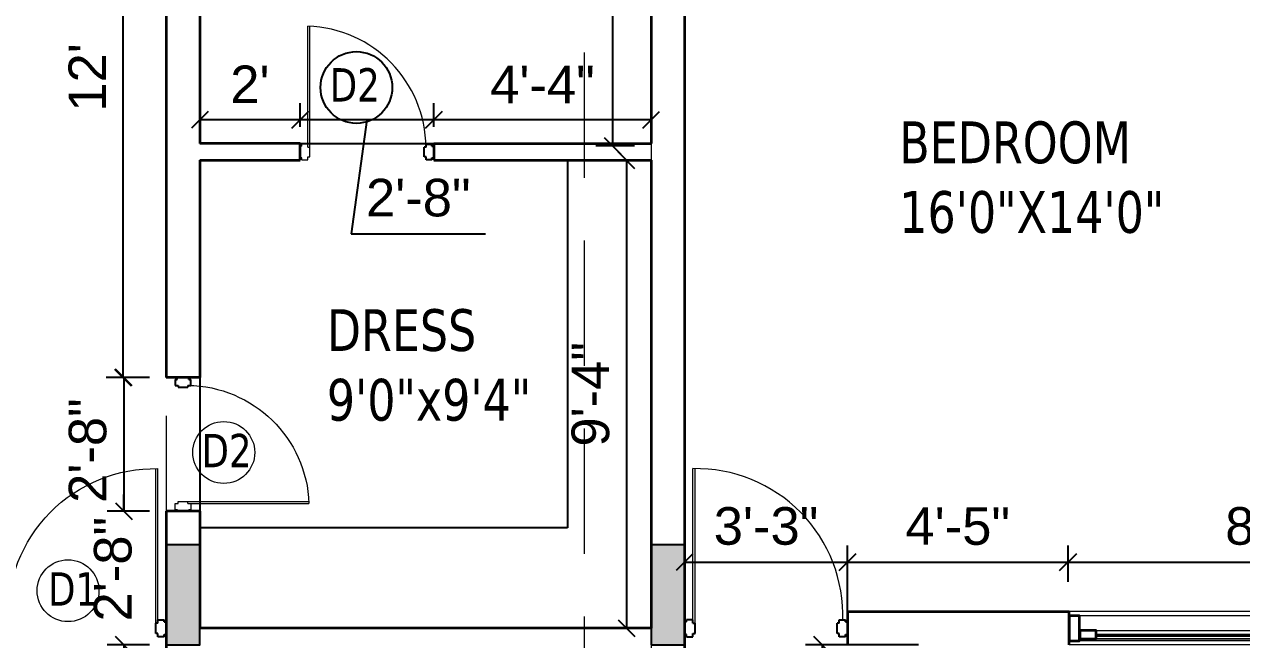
# Model space of a CAD drawing. Header units: inches. Extents: x 127248 to 130601, y 247968 to 250486.
# Drawn here: x 128931.6 to 129222.8, y 250039 to 250186.3 of the extents above; entities that cross this region are included whole.
import ezdxf

# ---------------------------------------------------------------- set-up
doc = ezdxf.new("R2010")
doc.units = ezdxf.units.IN
doc.header["$LTSCALE"] = 10
doc.header["$MEASUREMENT"] = 0
doc.header["$PDMODE"] = 35
doc.linetypes.add('DASHED2', pattern=[0.375, 0.25, -0.125])
doc.layers.get('0').update_dxf_attribs({"linetype": 'CONTINUOUS'})
doc.layers.get('Defpoints').update_dxf_attribs({"linetype": 'CONTINUOUS'})
doc.layers.add('dimn', color=250, linetype='CONTINUOUS')
doc.layers.add('PRESENT', color=254, linetype='CONTINUOUS')
doc.layers.add('DOOR', color=7, linetype='CONTINUOUS', lineweight=15, true_color=0x994d00)
for name, color, linetype, lineweight in [('elevation wall', 255, 'CONTINUOUS', 5), ('FACE LINE', 254, 'CONTINUOUS', 15), ('Frame', 35, 'CONTINUOUS', 25), ('wall final', 7, 'CONTINUOUS', 35), ('WALL HATCH', 250, 'CONTINUOUS', 35), ('walls', 7, 'CONTINUOUS', 15), ('window', 150, 'CONTINUOUS', 15)]:
    doc.layers.add(name, color=color, linetype=linetype, lineweight=lineweight)
doc.styles.add('10', font='arial.ttf', dxfattribs={"height": 9})
doc.styles.add('SANJAY', font='impact.ttf', dxfattribs={"width": 0.9, "height": 18})
doc.dimstyles.new('FOOTING', dxfattribs={"dimscale": 4, "dimtxt": 18, "dimasz": 3, "dimexe": 1, "dimexo": 1, "dimgap": 2, "dimtad": 1, "dimdec": 0, "dimzin": 0, "dimdsep": 46, "dimlunit": 4, "dimtxsty": 'SANJAY', "dimblk": 'ARCHTICK', "dimcen": 0.09, "dimclrd": 8, "dimclre": 8, "dimclrt": 7, "dimaunit": 1, "dimazin": 0, "dimtfac": 1, "dimtdec": 0, "dimtofl": 0, "dimtmove": 0, "dimatfit": 0, "dimfxl": 1, "dimtolj": 1, "dimtzin": 0, "dimlwd": -1, "dimlwe": -1, "dimarcsym": 0})

# ---------------------------------------------------------------- blocks, each defined once
blk = doc.blocks.new('hgdb')
at = {"layer": 'DOOR'}
for p, q in [((136511.57, 254170.67), (136549.08, 254170.67)), ((136466.17, 254167.78), (136503.69, 254167.78)), ((136511.57, 254168.67), (136549.08, 254168.67)), ((136466.17, 254165.78), (136503.69, 254165.78))]:
    blk.add_line(p, q, dxfattribs=at)
at = {"layer": 'elevation wall'}
for p, q in [((136555.53, 254172.28), (136459.73, 254172.28)), ((136555.53, 254172.28), (136459.73, 254172.28)), ((136555.53, 254172.28), (136459.73, 254172.28)), ((136555.53, 254171.28), (136459.73, 254171.28)), ((136507.63, 254172.28), (136507.63, 254164.28)), ((136555.53, 254165.28), (136459.73, 254165.28)), ((136555.53, 254164.28), (136459.73, 254164.28)), ((136555.53, 254164.28), (136459.73, 254164.28)), ((136555.53, 254164.28), (136459.73, 254164.28))]:
    blk.add_line(p, q, dxfattribs=at)
at = {"layer": 'wall final'}
for points in [[(136459.73, 254165.28), (136462.26, 254165.28), (136462.26, 254171.28), (136459.73, 254171.28)], [(136507.67, 254168.67), (136511.57, 254168.67), (136511.57, 254170.67), (136507.67, 254170.67)], [(136552.97, 254170.78), (136549.07, 254170.78), (136549.07, 254168.78), (136552.97, 254168.78)], [(136555.51, 254171.28), (136552.99, 254171.28), (136552.99, 254165.28), (136555.51, 254165.28)], [(136462.28, 254165.78), (136466.17, 254165.78), (136466.17, 254167.78), (136462.28, 254167.78)], [(136503.69, 254165.78), (136507.59, 254165.78), (136507.59, 254167.78), (136503.69, 254167.78)]]:
    blk.add_lwpolyline(points, close=True, dxfattribs=at)
at = {"layer": 'walls', "color": 7}
for p, q in [((136459.73, 254164.28), (136459.73, 254172.28)), ((136555.53, 254164.28), (136555.53, 254172.28))]:
    blk.add_line(p, q, dxfattribs=at)
at = {"layer": 'window'}
for points in [[(136511.57, 254168.67), (136549.08, 254168.67), (136549.08, 254170.67), (136511.57, 254170.67)], [(136466.17, 254167.78), (136503.69, 254167.78), (136503.69, 254165.78), (136466.17, 254165.78)], [(136511.57, 254169.57), (136549.08, 254169.57), (136549.08, 254170.17), (136511.57, 254170.17)], [(136511.57, 254169.87), (136549.08, 254169.87), (136549.08, 254170.07), (136511.57, 254170.07)], [(136466.17, 254166.88), (136503.69, 254166.88), (136503.69, 254166.28), (136466.17, 254166.28)], [(136466.17, 254166.58), (136503.69, 254166.58), (136503.69, 254166.38), (136466.17, 254166.38)]]:
    blk.add_lwpolyline(points, close=True, dxfattribs=at)
blk = doc.blocks.new('frame')
at = {"layer": 'Frame'}
for p, q in [((127209.08, 247586.17), (127209.08, 247583.17)), ((127209.58, 247586.17), (127209.08, 247586.17)), ((127209.58, 247586.67), (127209.58, 247586.17)), ((127209.58, 247586.67), (127211.08, 247586.67)), ((127211.08, 247586.67), (127211.08, 247585.92)), ((127211.08, 247585.92), (127211.58, 247585.92)), ((127211.58, 247585.92), (127211.58, 247583.42)), ((127209.58, 247583.17), (127209.08, 247583.17)), ((127209.58, 247583.17), (127209.58, 247582.67)), ((127211.08, 247582.67), (127209.58, 247582.67)), ((127211.08, 247583.42), (127211.08, 247582.67)), ((127211.08, 247583.42), (127211.58, 247583.42))]:
    blk.add_line(p, q, dxfattribs=at)
blk = doc.blocks.new('DSGS')
at = {"layer": 'DOOR'}
for p, q in [((145848.8, 255487.06), (145848.8, 255516.05)), ((145848.8, 255487.06), (145848.8, 255516.05)), ((145849.27, 255487.06), (145849.27, 255516.05)), ((145849.27, 255487.06), (145849.27, 255516.05)), ((145846.94, 255484.51), (145846.94, 255487.3)), ((145847.41, 255487.3), (145846.94, 255487.3)), ((145847.41, 255487.3), (145847.41, 255487.76)), ((145848.8, 255487.76), (145847.41, 255487.76)), ((145848.8, 255487.06), (145848.8, 255487.76)), ((145848.8, 255487.06), (145849.27, 255487.06)), ((145849.27, 255484.74), (145849.27, 255487.06)), ((145847.41, 255484.51), (145846.94, 255484.51)), ((145847.41, 255484.05), (145847.41, 255484.51)), ((145848.8, 255484.05), (145848.8, 255484.74)), ((145848.8, 255484.74), (145849.27, 255484.74)), ((145847.41, 255484.05), (145848.8, 255484.05))]:
    blk.add_line(p, q, dxfattribs=at)
blk.add_arc((145847.73, 255486.71), 29.36, 0.6988, 87.9023, dxfattribs=at)
blk.add_arc((145847.73, 255486.71), 29.36, 0.6988, 87.9023, dxfattribs=at)
at = {"layer": 'DOOR', "xscale": 0.928183188836556, "yscale": 0.928183188836556, "zscale": 0.928183188836556, "rotation": 180}
blk.add_blockref('frame', (263952.27, 485289.83), dxfattribs=at)
blk = doc.blocks.new('rgg')
at = {"layer": 'DOOR'}
for p, q in [((137132.11, 254652.55), (137132.11, 254615.6)), ((137132.61, 254652.55), (137132.61, 254615.6))]:
    blk.add_line(p, q, dxfattribs=at)
blk.add_arc((137131.87, 254650.7), 35.11, 177.8373, 271.2029, dxfattribs=at)
at = {"layer": 'DOOR', "xscale": 1.005382328876294, "yscale": 1.005382328876294, "zscale": 1.005382328876294}
blk.add_blockref('frame', (9201.86, 5736.55), dxfattribs=at)
at = {"layer": 'DOOR', "extrusion": (0, 0, -1), "xscale": 1.005382328876294, "yscale": 1.005382328876294, "zscale": -1.005382328905398}
blk.add_blockref('frame', (-265028.38, 5736.55), dxfattribs=at)
blk = doc.blocks.new('_Oblique')
at = {"color": 0, "linetype": 'ByBlock', "lineweight": -2}
blk.add_line((-0.5, -0.5), (0.5, 0.5), dxfattribs=at)
blk = doc.blocks.new('*D149')
at = {"layer": 'Defpoints', "color": 0, "transparency": 16777216}
for p in [(128965.57, 250245.4), (128955.2, 250101.72), (128965.57, 250101.72)]:
    blk.add_point(p, dxfattribs=at)
at = {"layer": 'dimn', "color": 8, "transparency": 16777216}
for p, q in [((128961.57, 250245.4), (128951.2, 250245.4)), ((128955.2, 250245.4), (128955.2, 250101.72)), ((128961.57, 250101.72), (128951.2, 250101.72))]:
    blk.add_line(p, q, dxfattribs=at)
at = {"layer": 'dimn', "color": 8, "transparency": 16777216, "xscale": 4, "yscale": 4, "zscale": 4}
for p, rotation in [((128955.2, 250245.4), 90), ((128955.2, 250101.72), 270)]:
    blk.add_blockref('_Oblique', p, dxfattribs=dict(at, rotation=rotation))
at = {"layer": 'dimn', "color": 181, "transparency": 16777216, "insert": (128946.68, 250173.56), "char_height": 9, "attachment_point": 5, "rotation": 90, "style": '10'}
blk.add_mtext("\\A1;12'", dxfattribs=at)
blk = doc.blocks.new('*D150')
at = {"layer": 'Defpoints', "color": 0, "transparency": 16777216}
for p in [(128965.57, 250101.72), (128955.39, 250069.72), (128965.57, 250069.72)]:
    blk.add_point(p, dxfattribs=at)
at = {"layer": 'dimn', "color": 8, "transparency": 16777216}
for p, q in [((128961.57, 250101.72), (128951.39, 250101.72)), ((128955.39, 250101.72), (128955.39, 250069.72)), ((128961.57, 250069.72), (128951.39, 250069.72))]:
    blk.add_line(p, q, dxfattribs=at)
at = {"layer": 'dimn', "color": 8, "transparency": 16777216, "xscale": 4, "yscale": 4, "zscale": 4}
for p, rotation in [((128955.39, 250101.72), 90), ((128955.39, 250069.72), 270)]:
    blk.add_blockref('_Oblique', p, dxfattribs=dict(at, rotation=rotation))
at = {"layer": 'dimn', "color": 181, "transparency": 16777216, "insert": (128946.79, 250084.25), "char_height": 9, "attachment_point": 5, "rotation": 90, "style": '10'}
blk.add_mtext('\\A1;2\'-8"', dxfattribs=at)
blk = doc.blocks.new('*D156')
at = {"layer": 'Defpoints', "color": 0, "transparency": 16777216}
for p in [(129081.57, 250253.4), (129072.35, 250157.18), (129081.57, 250157.18)]:
    blk.add_point(p, dxfattribs=at)
at = {"layer": 'dimn', "color": 8, "transparency": 16777216}
for p, q in [((129077.57, 250253.4), (129068.35, 250253.4)), ((129072.35, 250253.4), (129072.35, 250157.18)), ((129077.57, 250157.18), (129068.35, 250157.18))]:
    blk.add_line(p, q, dxfattribs=at)
at = {"layer": 'dimn', "color": 8, "transparency": 16777216, "xscale": 4, "yscale": 4, "zscale": 4}
for p, rotation in [((129072.35, 250253.4), 90), ((129072.35, 250157.18), 270)]:
    blk.add_blockref('_Oblique', p, dxfattribs=dict(at, rotation=rotation))
at = {"layer": 'dimn', "color": 181, "transparency": 16777216, "insert": (129063.76, 250205.29), "char_height": 9, "attachment_point": 5, "rotation": 90, "style": '10'}
blk.add_mtext("\\A1;8'", dxfattribs=at)
blk = doc.blocks.new('*D157')
at = {"layer": 'Defpoints', "color": 0, "transparency": 16777216}
for p in [(129029.57, 250163.38), (129029.57, 250157.72), (129081.57, 250157.72)]:
    blk.add_point(p, dxfattribs=at)
at = {"layer": 'dimn', "color": 8, "transparency": 16777216}
for p, q in [((129029.57, 250161.72), (129029.57, 250167.38)), ((129081.57, 250161.72), (129081.57, 250167.38)), ((129081.57, 250163.38), (129029.57, 250163.38))]:
    blk.add_line(p, q, dxfattribs=at)
at = {"layer": 'dimn', "color": 8, "transparency": 16777216, "xscale": 4, "yscale": 4, "zscale": 4, "rotation": 180}
blk.add_blockref('_Oblique', (129029.57, 250163.38), dxfattribs=at)
at = {"layer": 'dimn', "color": 8, "transparency": 16777216, "xscale": 4, "yscale": 4, "zscale": 4}
blk.add_blockref('_Oblique', (129081.57, 250163.38), dxfattribs=at)
at = {"layer": 'dimn', "color": 181, "transparency": 16777216, "insert": (129055.57, 250171.88), "char_height": 9, "attachment_point": 5, "style": '10'}
blk.add_mtext('\\A1;4\'-4"', dxfattribs=at)
blk = doc.blocks.new('*D158')
at = {"layer": 'Defpoints', "color": 0, "transparency": 16777216}
for p in [(128997.57, 250163.38), (128997.57, 250157.72), (129029.57, 250157.72)]:
    blk.add_point(p, dxfattribs=at)
at = {"layer": 'dimn', "color": 8, "transparency": 16777216}
for p, q in [((128997.57, 250161.72), (128997.57, 250167.38)), ((129029.57, 250161.72), (129029.57, 250167.38)), ((129029.57, 250163.38), (128997.57, 250163.38)), ((129013.57, 250163.38), (129009.82, 250136.14)), ((129009.82, 250136.14), (129041.9, 250136.14))]:
    blk.add_line(p, q, dxfattribs=at)
at = {"layer": 'dimn', "color": 8, "transparency": 16777216, "xscale": 4, "yscale": 4, "zscale": 4, "rotation": 180}
blk.add_blockref('_Oblique', (128997.57, 250163.38), dxfattribs=at)
at = {"layer": 'dimn', "color": 8, "transparency": 16777216, "xscale": 4, "yscale": 4, "zscale": 4}
blk.add_blockref('_Oblique', (129029.57, 250163.38), dxfattribs=at)
at = {"layer": 'dimn', "color": 181, "transparency": 16777216, "insert": (129025.86, 250144.73), "char_height": 9, "attachment_point": 5, "style": '10'}
blk.add_mtext('\\A1;2\'-8"', dxfattribs=at)
blk = doc.blocks.new('*D159')
at = {"layer": 'Defpoints', "color": 0, "transparency": 16777216}
for p in [(128973.57, 250163.38), (128973.57, 250157.72), (128997.57, 250157.72)]:
    blk.add_point(p, dxfattribs=at)
at = {"layer": 'dimn', "color": 8, "transparency": 16777216}
for p, q in [((128973.57, 250161.72), (128973.57, 250167.38)), ((128997.57, 250161.72), (128997.57, 250167.38)), ((128997.57, 250163.38), (128973.57, 250163.38))]:
    blk.add_line(p, q, dxfattribs=at)
at = {"layer": 'dimn', "color": 8, "transparency": 16777216, "xscale": 4, "yscale": 4, "zscale": 4, "rotation": 180}
blk.add_blockref('_Oblique', (128973.57, 250163.38), dxfattribs=at)
at = {"layer": 'dimn', "color": 8, "transparency": 16777216, "xscale": 4, "yscale": 4, "zscale": 4}
blk.add_blockref('_Oblique', (128997.57, 250163.38), dxfattribs=at)
at = {"layer": 'dimn', "color": 181, "transparency": 16777216, "insert": (128985.57, 250171.9), "char_height": 9, "attachment_point": 5, "style": '10'}
blk.add_mtext("\\A1;2'", dxfattribs=at)
blk = doc.blocks.new('*D160')
at = {"layer": 'Defpoints', "color": 0, "transparency": 16777216}
for p in [(129081.57, 250153.72), (129075.68, 250041.72), (129081.57, 250041.72)]:
    blk.add_point(p, dxfattribs=at)
at = {"layer": 'dimn', "color": 8, "transparency": 16777216}
for p, q in [((129077.57, 250153.72), (129071.68, 250153.72)), ((129075.68, 250153.72), (129075.68, 250041.72)), ((129077.57, 250041.72), (129071.68, 250041.72))]:
    blk.add_line(p, q, dxfattribs=at)
at = {"layer": 'dimn', "color": 8, "transparency": 16777216, "xscale": 4, "yscale": 4, "zscale": 4}
for p, rotation in [((129075.68, 250153.72), 90), ((129075.68, 250041.72), 270)]:
    blk.add_blockref('_Oblique', p, dxfattribs=dict(at, rotation=rotation))
at = {"layer": 'dimn', "color": 181, "transparency": 16777216, "insert": (129067.08, 250097.72), "char_height": 9, "attachment_point": 5, "rotation": 90, "style": '10'}
blk.add_mtext('\\A1;9\'-4"', dxfattribs=at)
blk = doc.blocks.new('*D190')
at = {"layer": 'Defpoints', "color": 0, "transparency": 16777216}
for p in [(129128.56, 250057.55), (129089.56, 250041.72), (129128.56, 250040.21)]:
    blk.add_point(p, dxfattribs=at)
at = {"layer": 'dimn', "color": 8, "transparency": 16777216}
for p, q in [((129089.56, 250045.72), (129089.56, 250061.55)), ((129128.56, 250044.21), (129128.56, 250061.55)), ((129089.56, 250057.55), (129128.56, 250057.55))]:
    blk.add_line(p, q, dxfattribs=at)
at = {"layer": 'dimn', "color": 8, "transparency": 16777216, "xscale": 4, "yscale": 4, "zscale": 4, "rotation": 180}
blk.add_blockref('_Oblique', (129089.56, 250057.55), dxfattribs=at)
at = {"layer": 'dimn', "color": 8, "transparency": 16777216, "xscale": 4, "yscale": 4, "zscale": 4}
blk.add_blockref('_Oblique', (129128.56, 250057.55), dxfattribs=at)
at = {"layer": 'dimn', "color": 181, "transparency": 16777216, "insert": (129109.06, 250066.15), "char_height": 9, "attachment_point": 5, "style": '10'}
blk.add_mtext('\\A1;3\'-3"', dxfattribs=at)
blk = doc.blocks.new('*D191')
at = {"layer": 'Defpoints', "color": 0, "transparency": 16777216}
for p in [(129181.3, 250057.55), (129181.3, 250048.83), (129128.56, 250040.21)]:
    blk.add_point(p, dxfattribs=at)
at = {"layer": 'dimn', "color": 8, "transparency": 16777216}
for p, q in [((129128.56, 250044.21), (129128.56, 250061.55)), ((129181.3, 250052.83), (129181.3, 250061.55)), ((129128.56, 250057.55), (129181.3, 250057.55))]:
    blk.add_line(p, q, dxfattribs=at)
at = {"layer": 'dimn', "color": 8, "transparency": 16777216, "xscale": 4, "yscale": 4, "zscale": 4, "rotation": 180}
blk.add_blockref('_Oblique', (129128.56, 250057.55), dxfattribs=at)
at = {"layer": 'dimn', "color": 8, "transparency": 16777216, "xscale": 4, "yscale": 4, "zscale": 4}
blk.add_blockref('_Oblique', (129181.3, 250057.55), dxfattribs=at)
at = {"layer": 'dimn', "color": 181, "transparency": 16777216, "insert": (129154.93, 250066.13), "char_height": 9, "attachment_point": 5, "style": '10'}
blk.add_mtext('\\A1;4\'-5"', dxfattribs=at)
blk = doc.blocks.new('*D192')
at = {"layer": 'Defpoints', "color": 0, "transparency": 16777216}
for p in [(129281.57, 250057.55), (129181.3, 250048.83), (129281.57, 250048.83)]:
    blk.add_point(p, dxfattribs=at)
at = {"layer": 'dimn', "color": 8, "transparency": 16777216}
for p, q in [((129181.3, 250052.83), (129181.3, 250061.55)), ((129281.57, 250052.83), (129281.57, 250061.55)), ((129181.3, 250057.55), (129281.57, 250057.55))]:
    blk.add_line(p, q, dxfattribs=at)
at = {"layer": 'dimn', "color": 8, "transparency": 16777216, "xscale": 4, "yscale": 4, "zscale": 4, "rotation": 180}
blk.add_blockref('_Oblique', (129181.3, 250057.55), dxfattribs=at)
at = {"layer": 'dimn', "color": 8, "transparency": 16777216, "xscale": 4, "yscale": 4, "zscale": 4}
blk.add_blockref('_Oblique', (129281.57, 250057.55), dxfattribs=at)
at = {"layer": 'dimn', "color": 181, "transparency": 16777216, "insert": (129231.43, 250066.15), "char_height": 9, "attachment_point": 5, "style": '10'}
blk.add_mtext('\\A1;8\'-4"', dxfattribs=at)
blk = doc.blocks.new('*D193')
at = {"layer": 'Defpoints', "color": 0, "transparency": 16777216}
for p in [(129149.57, 250037.72), (129122.48, 249929.72), (129149.57, 249929.72)]:
    blk.add_point(p, dxfattribs=at)
at = {"layer": 'dimn', "color": 8, "transparency": 16777216}
for p, q in [((129145.57, 250037.72), (129118.48, 250037.72)), ((129122.48, 250037.72), (129122.48, 249929.72)), ((129145.57, 249929.72), (129118.48, 249929.72))]:
    blk.add_line(p, q, dxfattribs=at)
at = {"layer": 'dimn', "color": 8, "transparency": 16777216, "xscale": 4, "yscale": 4, "zscale": 4}
for p, rotation in [((129122.48, 250037.72), 90), ((129122.48, 249929.72), 270)]:
    blk.add_blockref('_Oblique', p, dxfattribs=dict(at, rotation=rotation))
at = {"layer": 'dimn', "color": 181, "transparency": 16777216, "insert": (129113.88, 249983.72), "char_height": 9, "attachment_point": 5, "rotation": 90, "style": '10'}
blk.add_mtext("\\A1;9'", dxfattribs=at)
blk = doc.blocks.new('25')
at = {"layer": 'dimn'}
h = blk.add_hatch(color=1, dxfattribs=at)
h.set_gradient(color1=(255, 0, 0), color2=(209, 0, 0), one_color=1, tint=0.41)
h.paths.add_polyline_path([(123975.35, 250765.5), (123983.35, 250765.5), (123983.35, 250789.5), (123975.35, 250789.5)])
blk.add_lwpolyline([(123975.35, 250765.5), (123983.35, 250765.5), (123983.35, 250789.5), (123975.35, 250789.5)], close=True, dxfattribs=at)
blk = doc.blocks.new('32')
at = {"layer": 'dimn'}
for p in [(3978.81, 531.03), (4094.81, 531.03)]:
    blk.add_blockref('25', p, dxfattribs=at)
blk = doc.blocks.new('*D297')
at = {"layer": 'Defpoints', "color": 0, "ltscale": 0.1, "transparency": 16777216}
for p in [(128965.57, 250069.72), (128955.39, 250037.72), (128965.57, 250037.72)]:
    blk.add_point(p, dxfattribs=at)
at = {"layer": 'dimn', "color": 8, "ltscale": 0.1, "transparency": 16777216}
for p, q in [((128955.39, 250069.72), (128955.39, 250073.72)), ((128961.57, 250069.72), (128951.39, 250069.72)), ((128961.57, 250037.72), (128951.39, 250037.72)), ((128955.39, 250037.72), (128955.39, 250033.72))]:
    blk.add_line(p, q, dxfattribs=at)
at = {"layer": 'dimn', "color": 8, "ltscale": 0.1, "transparency": 16777216, "xscale": 4, "yscale": 4, "zscale": 4}
for p, rotation in [((128955.39, 250069.72), 270), ((128955.39, 250037.72), 90)]:
    blk.add_blockref('_Oblique', p, dxfattribs=dict(at, rotation=rotation))
at = {"layer": 'dimn', "color": 181, "ltscale": 0.1, "transparency": 16777216, "insert": (128952.82, 250055.87), "char_height": 9, "attachment_point": 5, "rotation": 90, "style": '10'}
blk.add_mtext('\\A1;2\'-8"', dxfattribs=at)

msp = doc.modelspace()

# ---------------------------------------------------------------- linework, layer by layer
at = {"layer": 'dimn'}
msp.add_circle((129011.05, 250171.15), 8.58, dxfattribs=at)
at = {"layer": 'FACE LINE', "color": 54, "linetype": 'DASHED2', "ltscale": 12, "true_color": 0xa8a800}
for p, q in [((128965.57, 250407.56), (128965.57, 249324.78)), ((129065.57, 250404.52), (129065.57, 249321.74)), ((129081.57, 250404.3), (129081.57, 249321.74))]:
    msp.add_line(p, q, dxfattribs=at)
at = {"layer": 'PRESENT', "color": 9}
for p, q in [((128997.57, 250157.72), (129029.57, 250157.72)), ((129061.57, 250153.72), (129061.57, 250065.72)), ((128973.57, 250101.72), (128973.57, 250069.72)), ((129061.57, 250065.72), (128973.57, 250065.72))]:
    msp.add_line(p, q, dxfattribs=at)
at = {"layer": 'WALL HATCH'}
for p, q in [((128973.57, 250253.72), (128973.57, 250157.72)), ((129081.57, 250253.72), (129081.57, 250157.72)), ((128965.57, 250245.4), (128965.57, 250101.72)), ((129089.57, 250213.4), (129089.57, 250029.72)), ((128997.57, 250157.72), (128973.57, 250157.72)), ((128997.57, 250153.72), (128997.57, 250157.72)), ((129029.57, 250157.72), (129081.57, 250157.72)), ((129029.57, 250157.72), (129029.57, 250153.72)), ((128973.57, 250153.72), (128973.57, 250101.72)), ((128973.57, 250153.72), (128997.57, 250153.72)), ((129029.57, 250153.72), (129081.57, 250153.72)), ((129081.57, 250153.72), (129081.57, 250041.72)), ((128973.57, 250101.72), (128965.57, 250101.72)), ((128965.57, 250069.72), (128965.57, 250029.72)), ((128973.57, 250069.72), (128965.57, 250069.72)), ((128973.57, 250069.72), (128973.57, 250041.72)), ((129128.56, 250045.72), (129128.56, 250037.72)), ((129128.56, 250045.72), (129181.57, 250045.72)), ((129181.57, 250037.72), (129181.57, 250045.72)), ((129081.57, 250041.72), (128973.57, 250041.72))]:
    msp.add_line(p, q, dxfattribs=at)
at = {"layer": 'WALL HATCH', "lineweight": 15}
for centre in [(128979.32, 250083.79), (128942.06, 250050.71)]:
    msp.add_circle(centre, 7.41, dxfattribs=at)

# ---------------------------------------------------------------- block references
at = {"layer": 'dimn'}
msp.add_blockref('32', (1011.41, -1258.81), dxfattribs=at)
at = {"layer": 'FACE LINE', "color": 0}
msp.add_blockref('DSGS', (-16849.38, -5330.19), dxfattribs=at)
at = {"layer": 'FACE LINE', "color": 0, "xscale": -1, "rotation": 270}
msp.add_blockref('DSGS', (-126516.34, 104222.77), dxfattribs=at)
at = {"layer": 'window', "xscale": -1, "rotation": 180}
msp.add_blockref('rgg', (-8169.05, 504695.52), dxfattribs=at)
at = {"layer": 'window', "rotation": 180}
msp.add_blockref('rgg', (266224.18, 504695.52), dxfattribs=at)
at = {"layer": 'window'}
msp.add_blockref('hgdb', (-7278.17, -4126.56), dxfattribs=at)

# ---------------------------------------------------------------- texts
at = {"layer": 'dimn', "char_height": 8, "width": 15.4316, "attachment_point": 1, "style": 'SANJAY'}
for s, insert in [('{\\fTahoma|b0|i0|c0|p34;D2}', (129004.69, 250175.78)), ('{\\fTahoma|b0|i0|c0|p34;D2}', (128974.02, 250088.25)), ('{\\fTahoma|b0|i0|c0|p34;D1}', (128937.3, 250055.12))]:
    msp.add_mtext(s, dxfattribs=dict(at, insert=insert))
at = {"layer": 'WALL HATCH', "char_height": 10, "width": 5.6906, "attachment_point": 1, "style": 'SANJAY'}
for s, insert in [('{\\fTahoma|b0|i0|c0|p34;BEDROOM\\P16\'0"X14\'0"}', (129140.93, 250163.03)), ('{\\fTahoma|b0|i0|c0|p34;DRESS\\P9\'0"x9\'4"}', (129003.98, 250118.09))]:
    msp.add_mtext(s, dxfattribs=dict(at, insert=insert))

# ---------------------------------------------------------------- dimensions: what is measured, and where the dimension line sits
at = {"layer": 'dimn'}
for base, p1, p2, picture, middle in [((129072.35, 250157.18), (129081.57, 250253.4), (129081.57, 250157.18), '*D156', (129063.76, 250205.29)), ((128955.2, 250101.72), (128965.57, 250245.4), (128965.57, 250101.72), '*D149', (128946.68, 250173.56)), ((129075.68, 250041.72), (129081.57, 250153.72), (129081.57, 250041.72), '*D160', (129067.08, 250097.72))]:
    dim = msp.add_linear_dim(base=base, p1=p1, p2=p2, angle=90, dimstyle='FOOTING', override={"dimtxt": 9, "dimasz": 1, "dimgap": 1, "dimtxsty": '10', "dimblk": 'Oblique', "dimclrt": 181, "dimtfac": 2, "dimfxl": 0.18}, dxfattribs=at)
    dim.commit()
    dim.dimension.update_dxf_attribs({"geometry": picture, "text_midpoint": middle})
for base, p1, p2, override, picture, middle in [((128973.57, 250163.38), (128997.57, 250157.72), (128973.57, 250157.72), {"dimtxt": 9, "dimasz": 1, "dimgap": 1, "dimtxsty": '10', "dimblk": 'Oblique', "dimclrt": 181, "dimtfac": 2, "dimtmove": 1, "dimfxl": 0.18}, '*D159', (128985.57, 250171.9)), ((129029.57, 250163.38), (129081.57, 250157.72), (129029.57, 250157.72), {"dimtxt": 9, "dimasz": 1, "dimgap": 1, "dimtxsty": '10', "dimblk": 'Oblique', "dimclrt": 181, "dimtfac": 2, "dimfxl": 0.18}, '*D157', (129055.57, 250171.88)), ((129128.56, 250057.55), (129089.56, 250041.72), (129128.56, 250040.21), {"dimtxt": 9, "dimasz": 1, "dimgap": 1, "dimtxsty": '10', "dimblk": 'Oblique', "dimclrt": 181, "dimtfac": 2, "dimfxl": 0.18}, '*D190', (129109.06, 250066.15)), ((129181.3, 250057.55), (129128.56, 250040.21), (129181.3, 250048.83), {"dimtxt": 9, "dimasz": 1, "dimgap": 1, "dimtxsty": '10', "dimblk": 'Oblique', "dimclrt": 181, "dimtfac": 2, "dimtmove": 1, "dimfxl": 0.18}, '*D191', (129154.93, 250066.13)), ((129281.57, 250057.55), (129181.3, 250048.83), (129281.57, 250048.83), {"dimtxt": 9, "dimasz": 1, "dimgap": 1, "dimtxsty": '10', "dimblk": 'Oblique', "dimclrt": 181, "dimtfac": 2, "dimtmove": 1, "dimfxl": 0.18}, '*D192', (129231.43, 250066.15))]:
    dim = msp.add_linear_dim(base=base, p1=p1, p2=p2, dimstyle='FOOTING', override=override, dxfattribs=at)
    dim.commit()
    dim.dimension.update_dxf_attribs({"geometry": picture, "text_midpoint": middle})
dim = msp.add_linear_dim(base=(128997.57, 250163.38), p1=(129029.57, 250157.72), p2=(128997.57, 250157.72), dimstyle='FOOTING', override={"dimtxt": 9, "dimasz": 1, "dimgap": 1, "dimtxsty": '10', "dimblk": 'Oblique', "dimclrt": 181, "dimtfac": 2, "dimtmove": 1, "dimfxl": 0.18}, dxfattribs=at)
dim.commit()
dim.dimension.update_dxf_attribs({"geometry": '*D158', "text_midpoint": (129013.82, 250136.14), "dimtype": 160})
for base, p1, p2, picture, middle in [((128955.39, 250069.72), (128965.57, 250101.72), (128965.57, 250069.72), '*D150', (128955.39, 250084.25)), ((129122.48, 249929.72), (129149.57, 250037.72), (129149.57, 249929.72), '*D193', (129122.48, 249983.72))]:
    dim = msp.add_linear_dim(base=base, p1=p1, p2=p2, angle=90, dimstyle='FOOTING', override={"dimtxt": 9, "dimasz": 1, "dimgap": 1, "dimtxsty": '10', "dimblk": 'Oblique', "dimclrt": 181, "dimtfac": 2, "dimfxl": 0.18}, dxfattribs=at)
    dim.commit()
    dim.dimension.update_dxf_attribs({"geometry": picture, "text_midpoint": middle, "dimtype": 160})
at = {"layer": 'dimn', "ltscale": 0.1}
dim = msp.add_linear_dim(base=(128955.39, 250037.72), p1=(128965.57, 250069.72), p2=(128965.57, 250037.72), angle=90, dimstyle='FOOTING', override={"dimtxt": 9, "dimasz": 1, "dimgap": 1, "dimtxsty": '10', "dimblk": 'Oblique', "dimclrt": 181, "dimtfac": 2, "dimtmove": 2, "dimfxl": 0.3}, dxfattribs=at)
dim.commit()
dim.dimension.update_dxf_attribs({"geometry": '*D297', "text_midpoint": (128952.82, 250055.87), "dimtype": 160})

doc.saveas('drawing.dxf')
